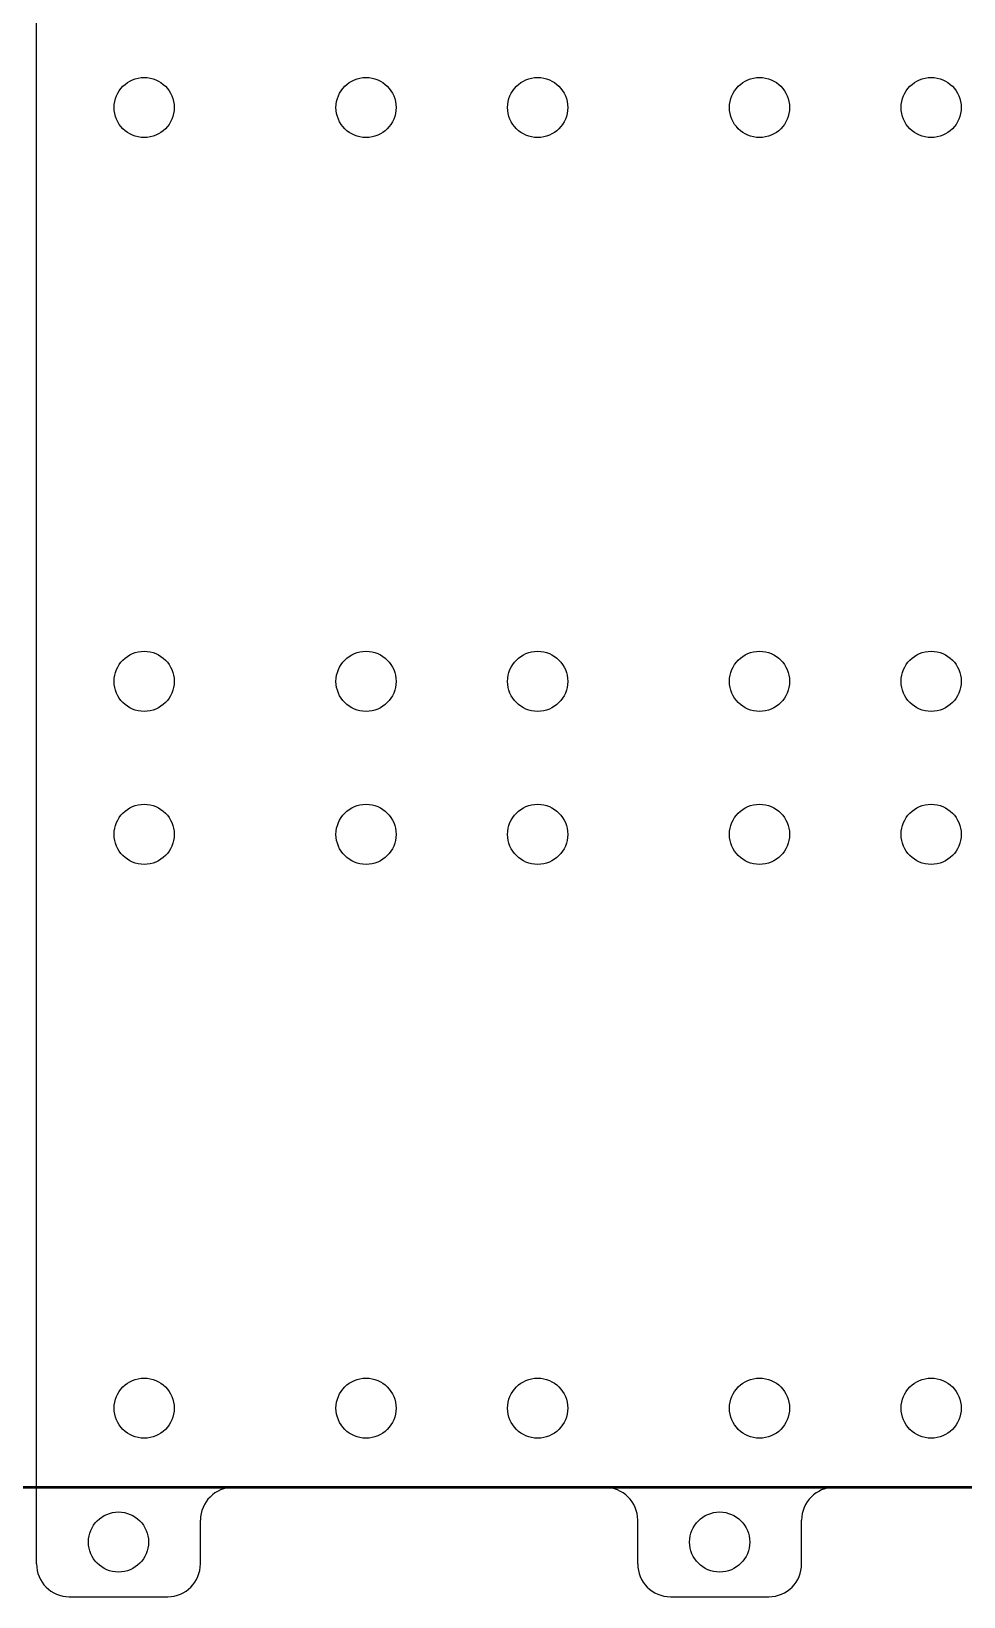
# Model space of a CAD drawing. Extents: x -55 to 320, y -110 to 124.
# Drawn here: x 55.5 to 140.8, y -110 to 33.2 of the extents above; entities that cross this region are included whole.
import ezdxf

# ---------------------------------------------------------------- set-up
doc = ezdxf.new("R2010")
doc.units = 0
doc.header["$LTSCALE"] = 10
doc.layers.add('edge_cuts', color=7, linetype='CONTINUOUS')
doc.layers.add('support_2mm_layer', color=7, linetype='CONTINUOUS')

msp = doc.modelspace()

# ---------------------------------------------------------------- linework, layer by layer
at = {"layer": 'edge_cuts', "color": 7, "linetype": 'CONTINUOUS'}
for p, q in [((183, -100.08), (-37, -100.08)), ((-36.99, -99.92), (183, -99.92))]:
    msp.add_line(p, q, dxfattribs=at)
at = {"layer": 'support_2mm_layer', "color": 5, "linetype": 'CONTINUOUS'}
for p, q in [((56, -107), (56, 107)), ((108, -100), (74, -100)), ((163, -100), (129, -100)), ((71, -107), (71, -103)), ((111, -107), (111, -103)), ((126, -107), (126, -103)), ((59, -110), (68, -110)), ((114, -110), (123, -110))]:
    msp.add_line(p, q, dxfattribs=at)
for centre in [(65.85, 26.25), (86.15, 26.25), (101.85, 26.25), (122.15, 26.25), (137.85, 26.25), (65.85, -26.25), (86.15, -26.25), (101.85, -26.25), (122.15, -26.25), (137.85, -26.25), (65.85, -40.25), (86.15, -40.25), (101.85, -40.25), (122.15, -40.25), (137.85, -40.25), (65.85, -92.75), (65.85, -92.75), (86.15, -92.75), (86.15, -92.75), (101.85, -92.75), (101.85, -92.75), (122.15, -92.75), (122.15, -92.75), (137.85, -92.75), (137.85, -92.75), (63.5, -105), (118.5, -105)]:
    msp.add_circle(centre, 2.75, dxfattribs=at)
for centre, start, end in [((74, -103), 90, 180), ((108, -103), 0, 90), ((129, -103), 90, 180), ((59, -107), 180, 270), ((68, -107), 270, 0), ((114, -107), 180, 270), ((123, -107), 270, 0)]:
    msp.add_arc(centre, 3, start, end, dxfattribs=at)

doc.saveas('drawing.dxf')
